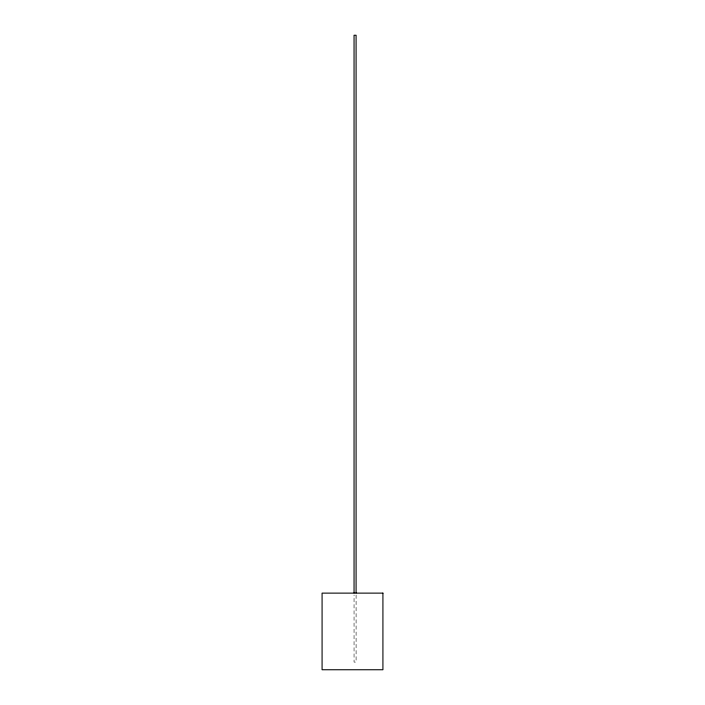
<?xml version="1.0" encoding="UTF-8"?>
<svg xmlns="http://www.w3.org/2000/svg" width="705" height="705" viewBox="0 0 705 705"><rect width="100%" height="100%" fill="white"/><g stroke="black" fill="none" stroke-linecap="round" stroke-linejoin="round"><path stroke-width="0.53" stroke-dasharray="3.52 2.64" d="M356.095 595.02L356.095 662.101L354.051 662.101L354.051 595.02"/><path stroke-width="1.06" d="M356.095 592.817L356.095 35.25L354.051 35.25L354.051 592.817M382.921 593.125L322.079 593.125L322.079 669.75L382.921 669.75L382.921 593.125"/></g></svg>
